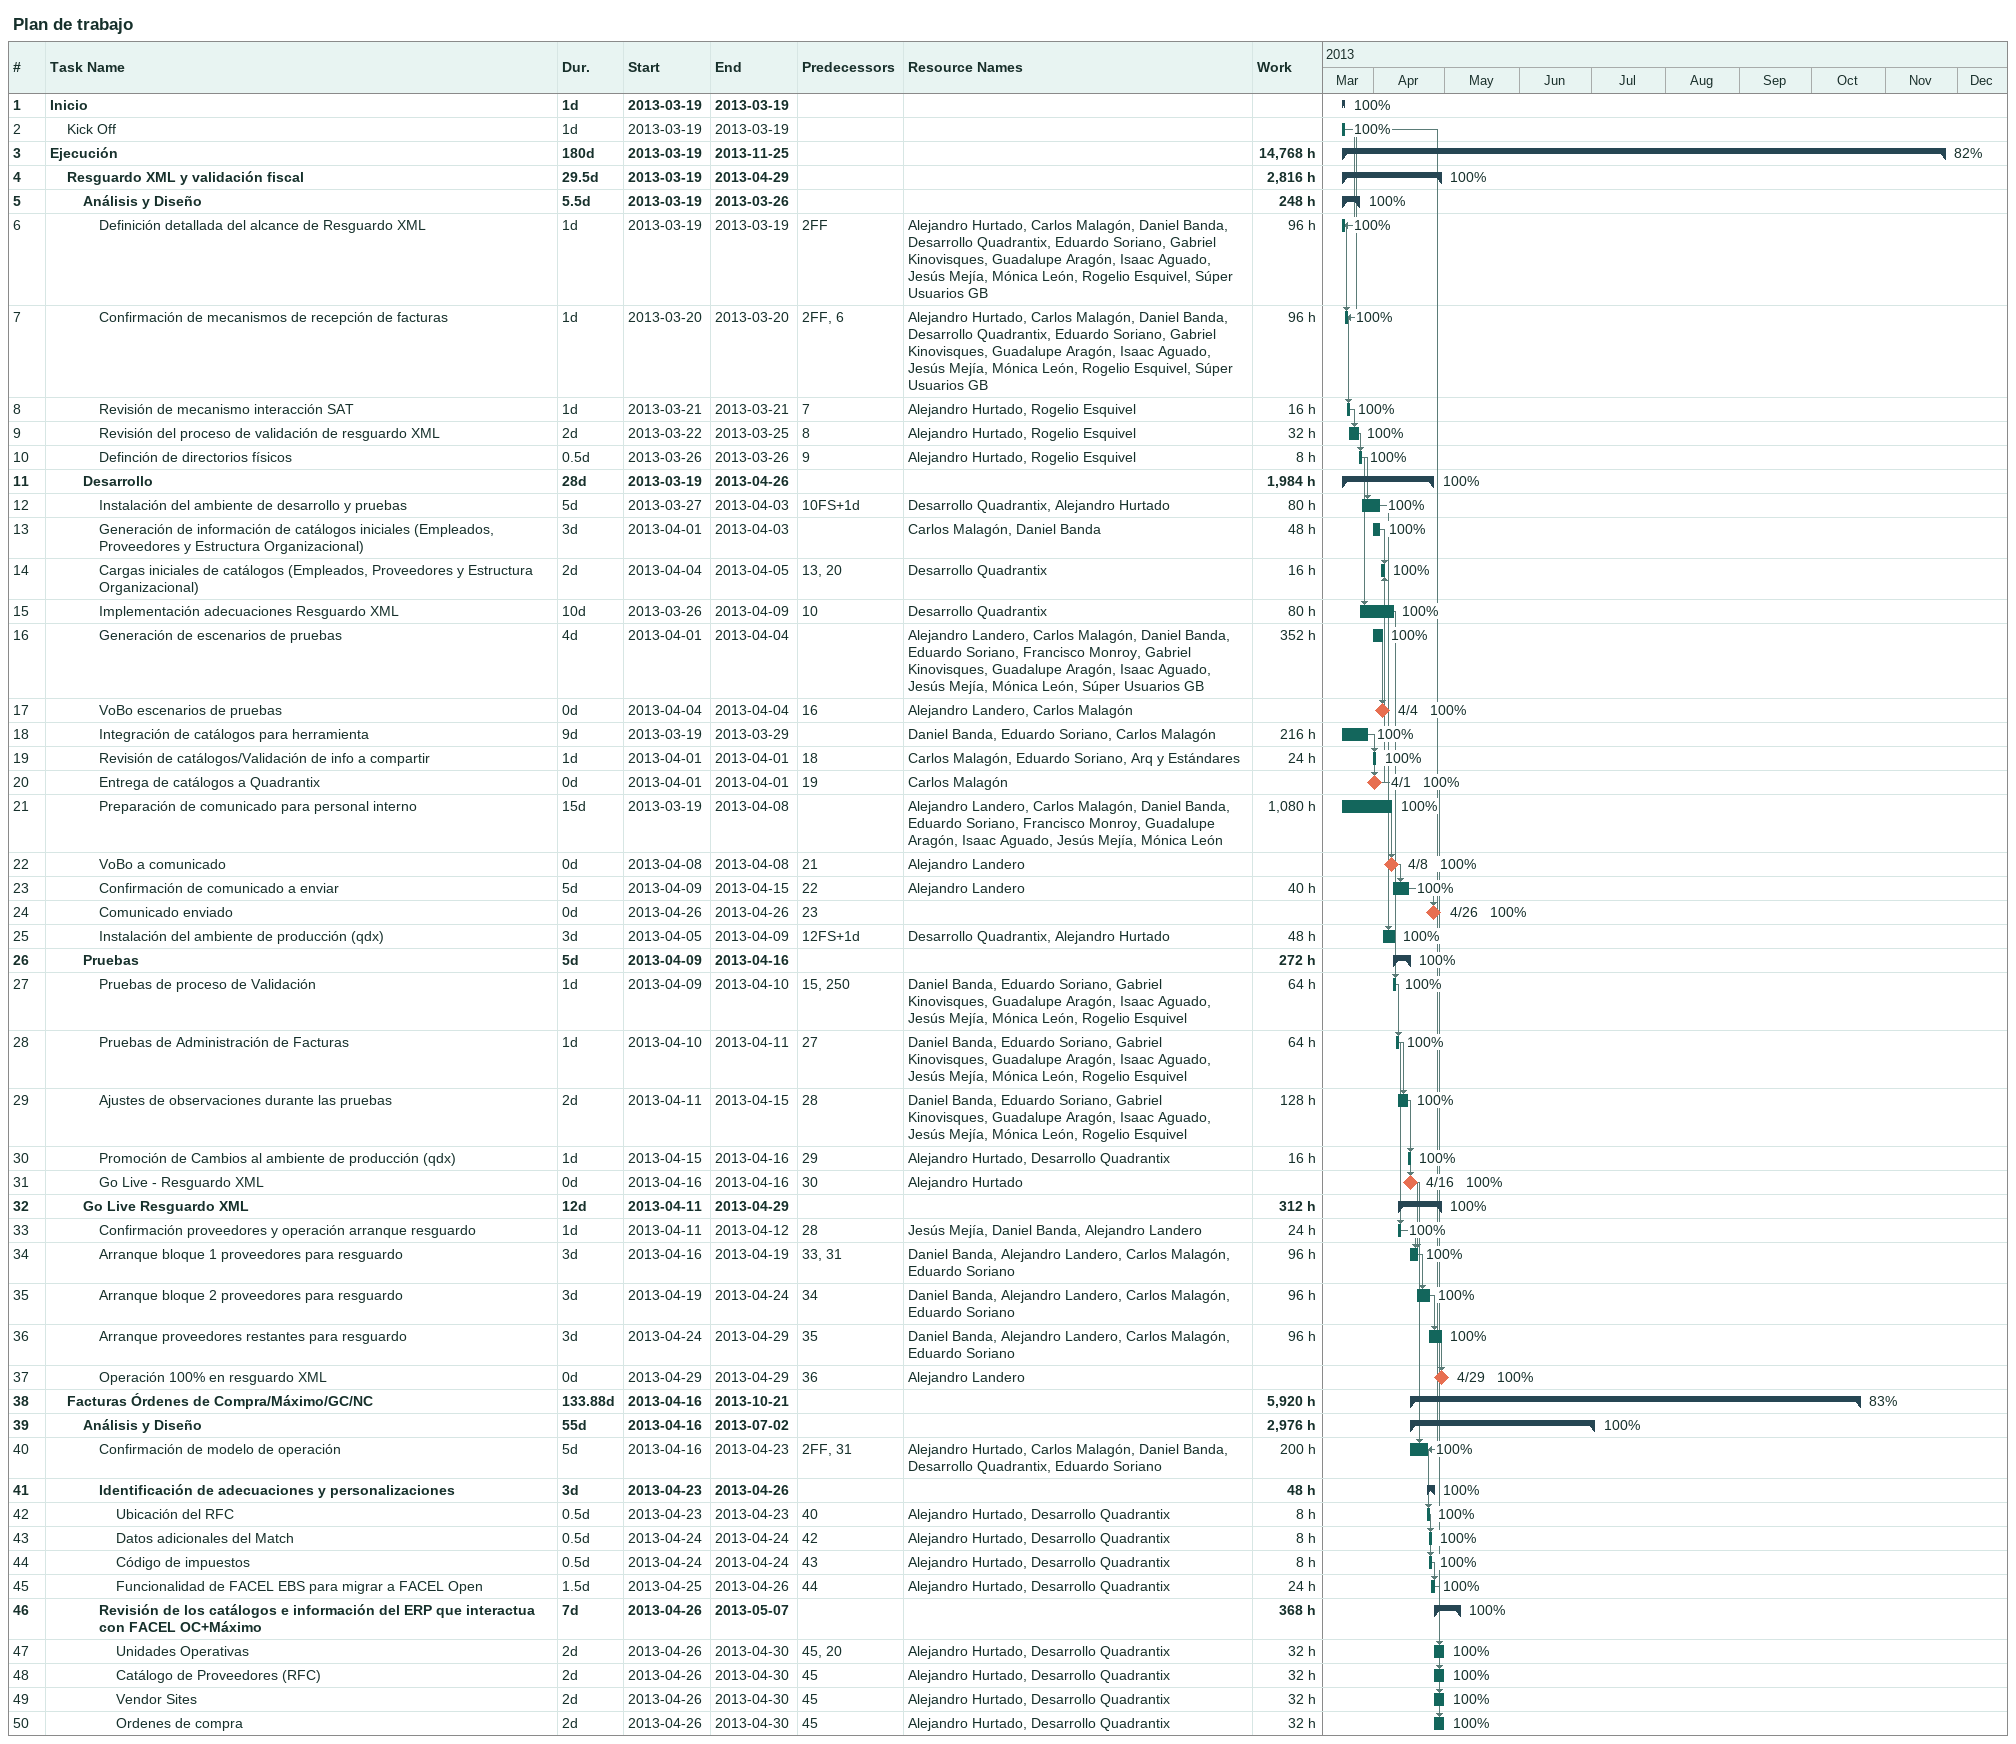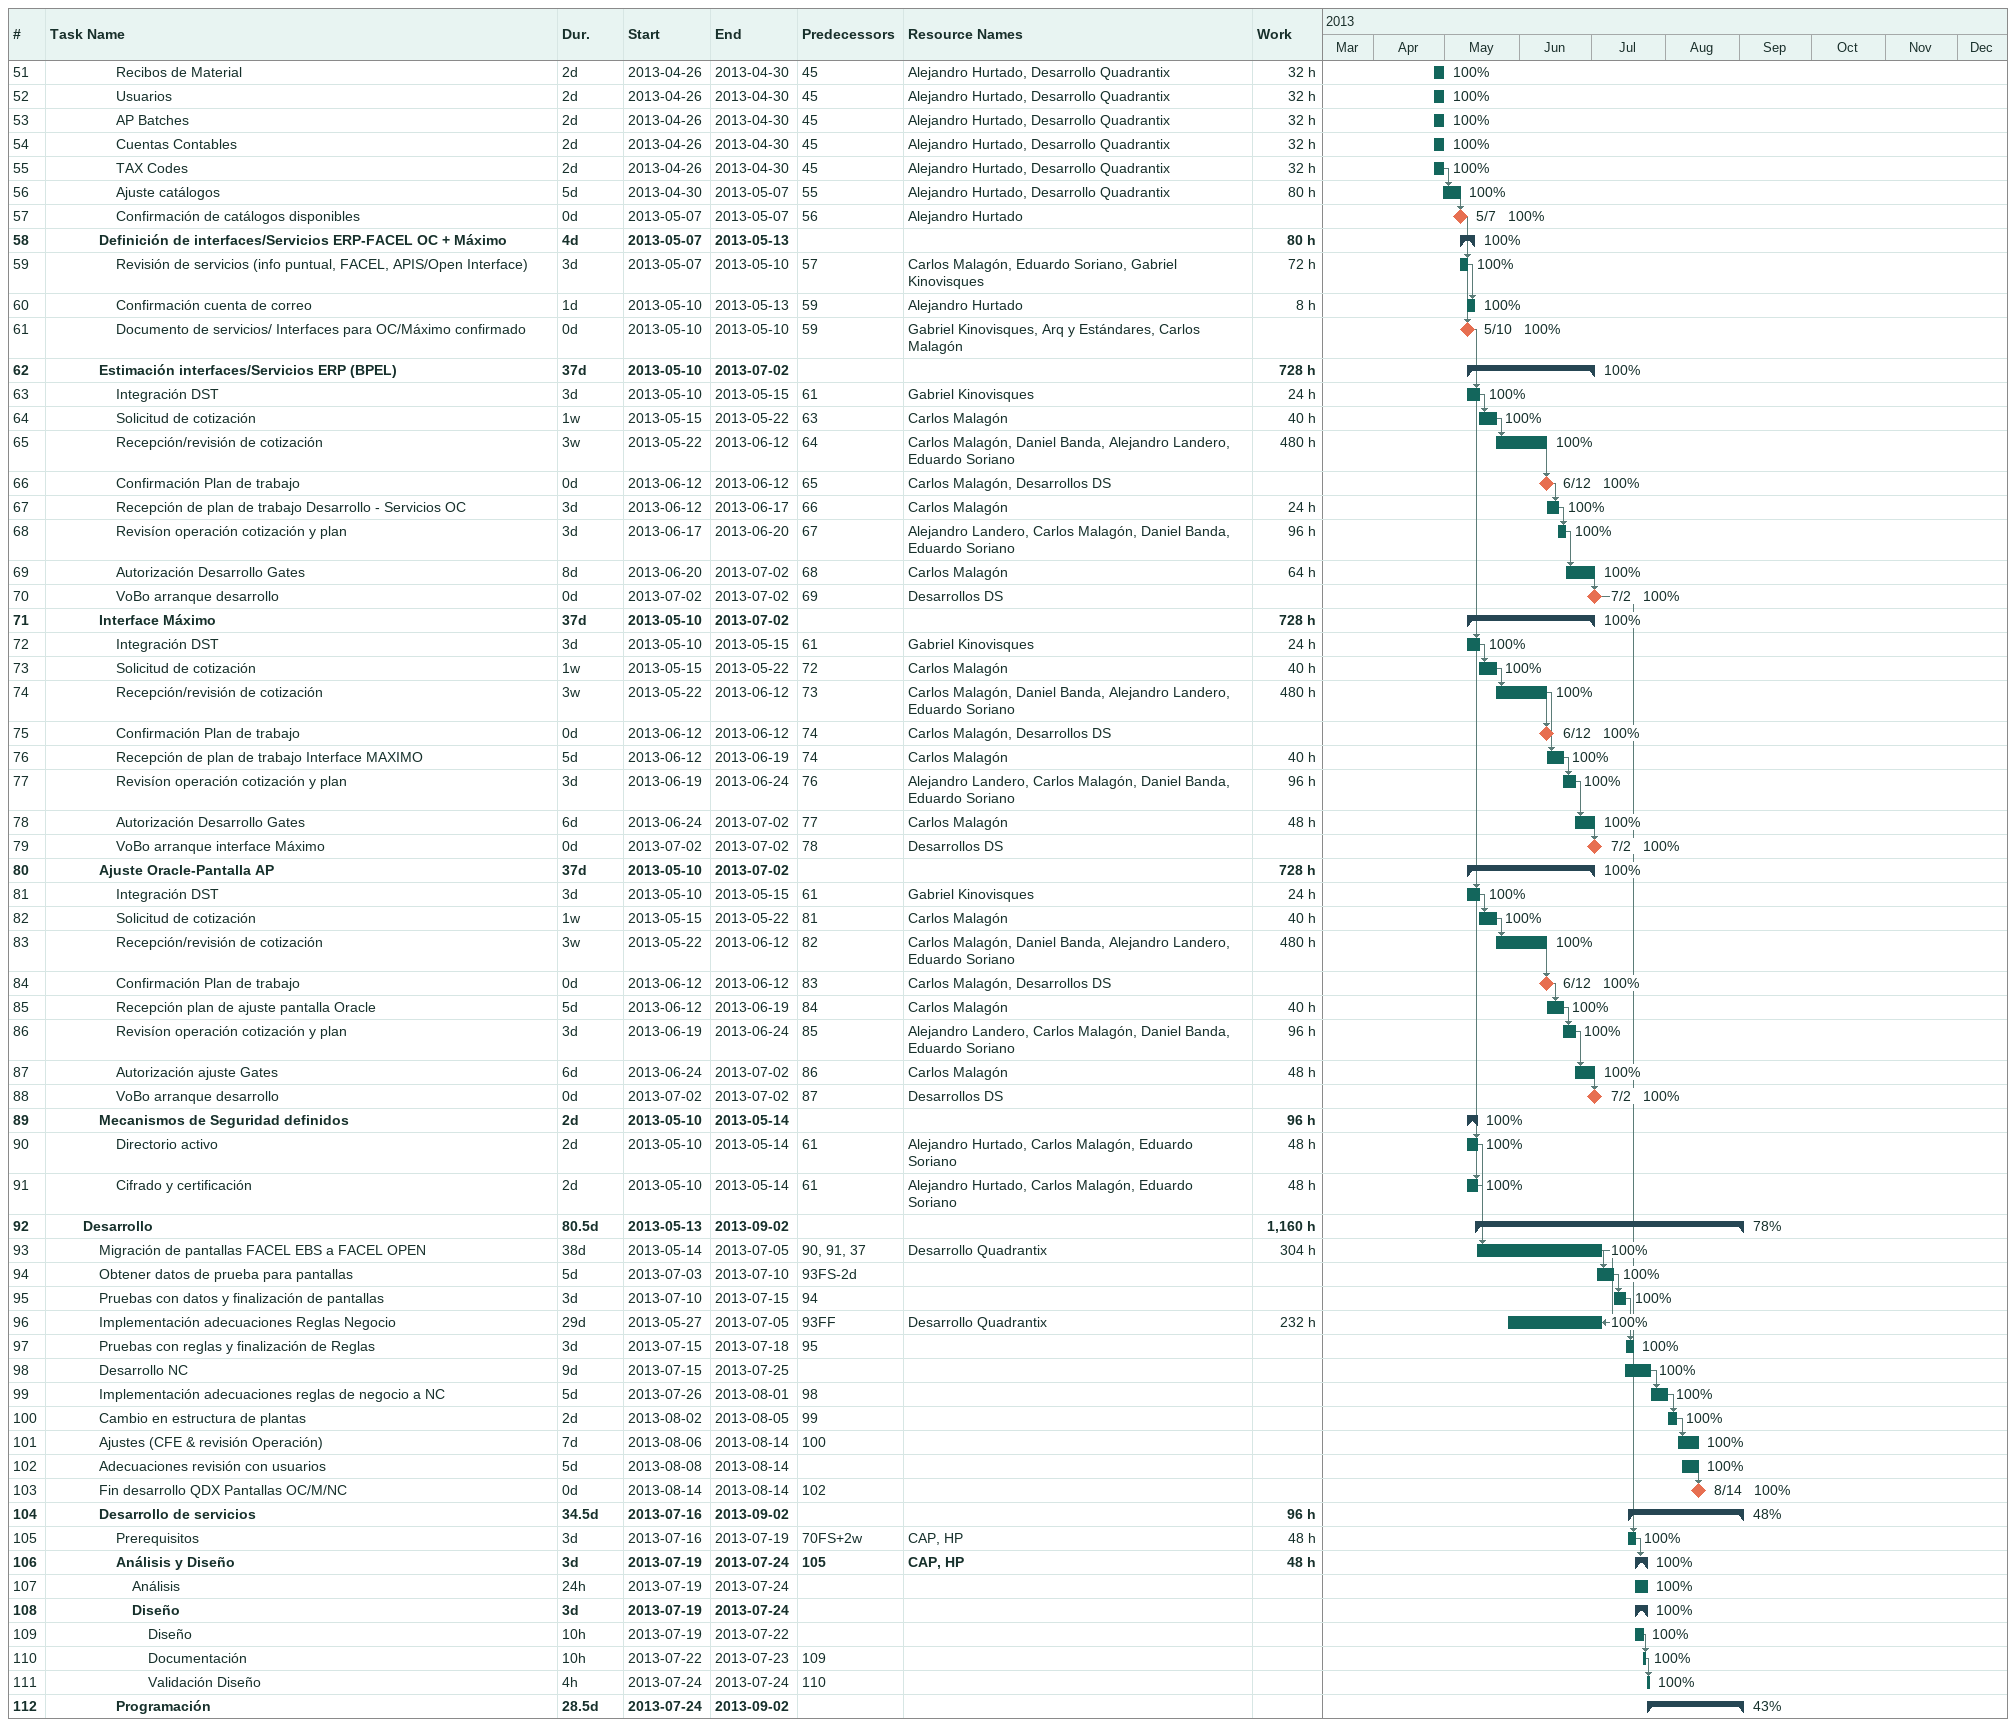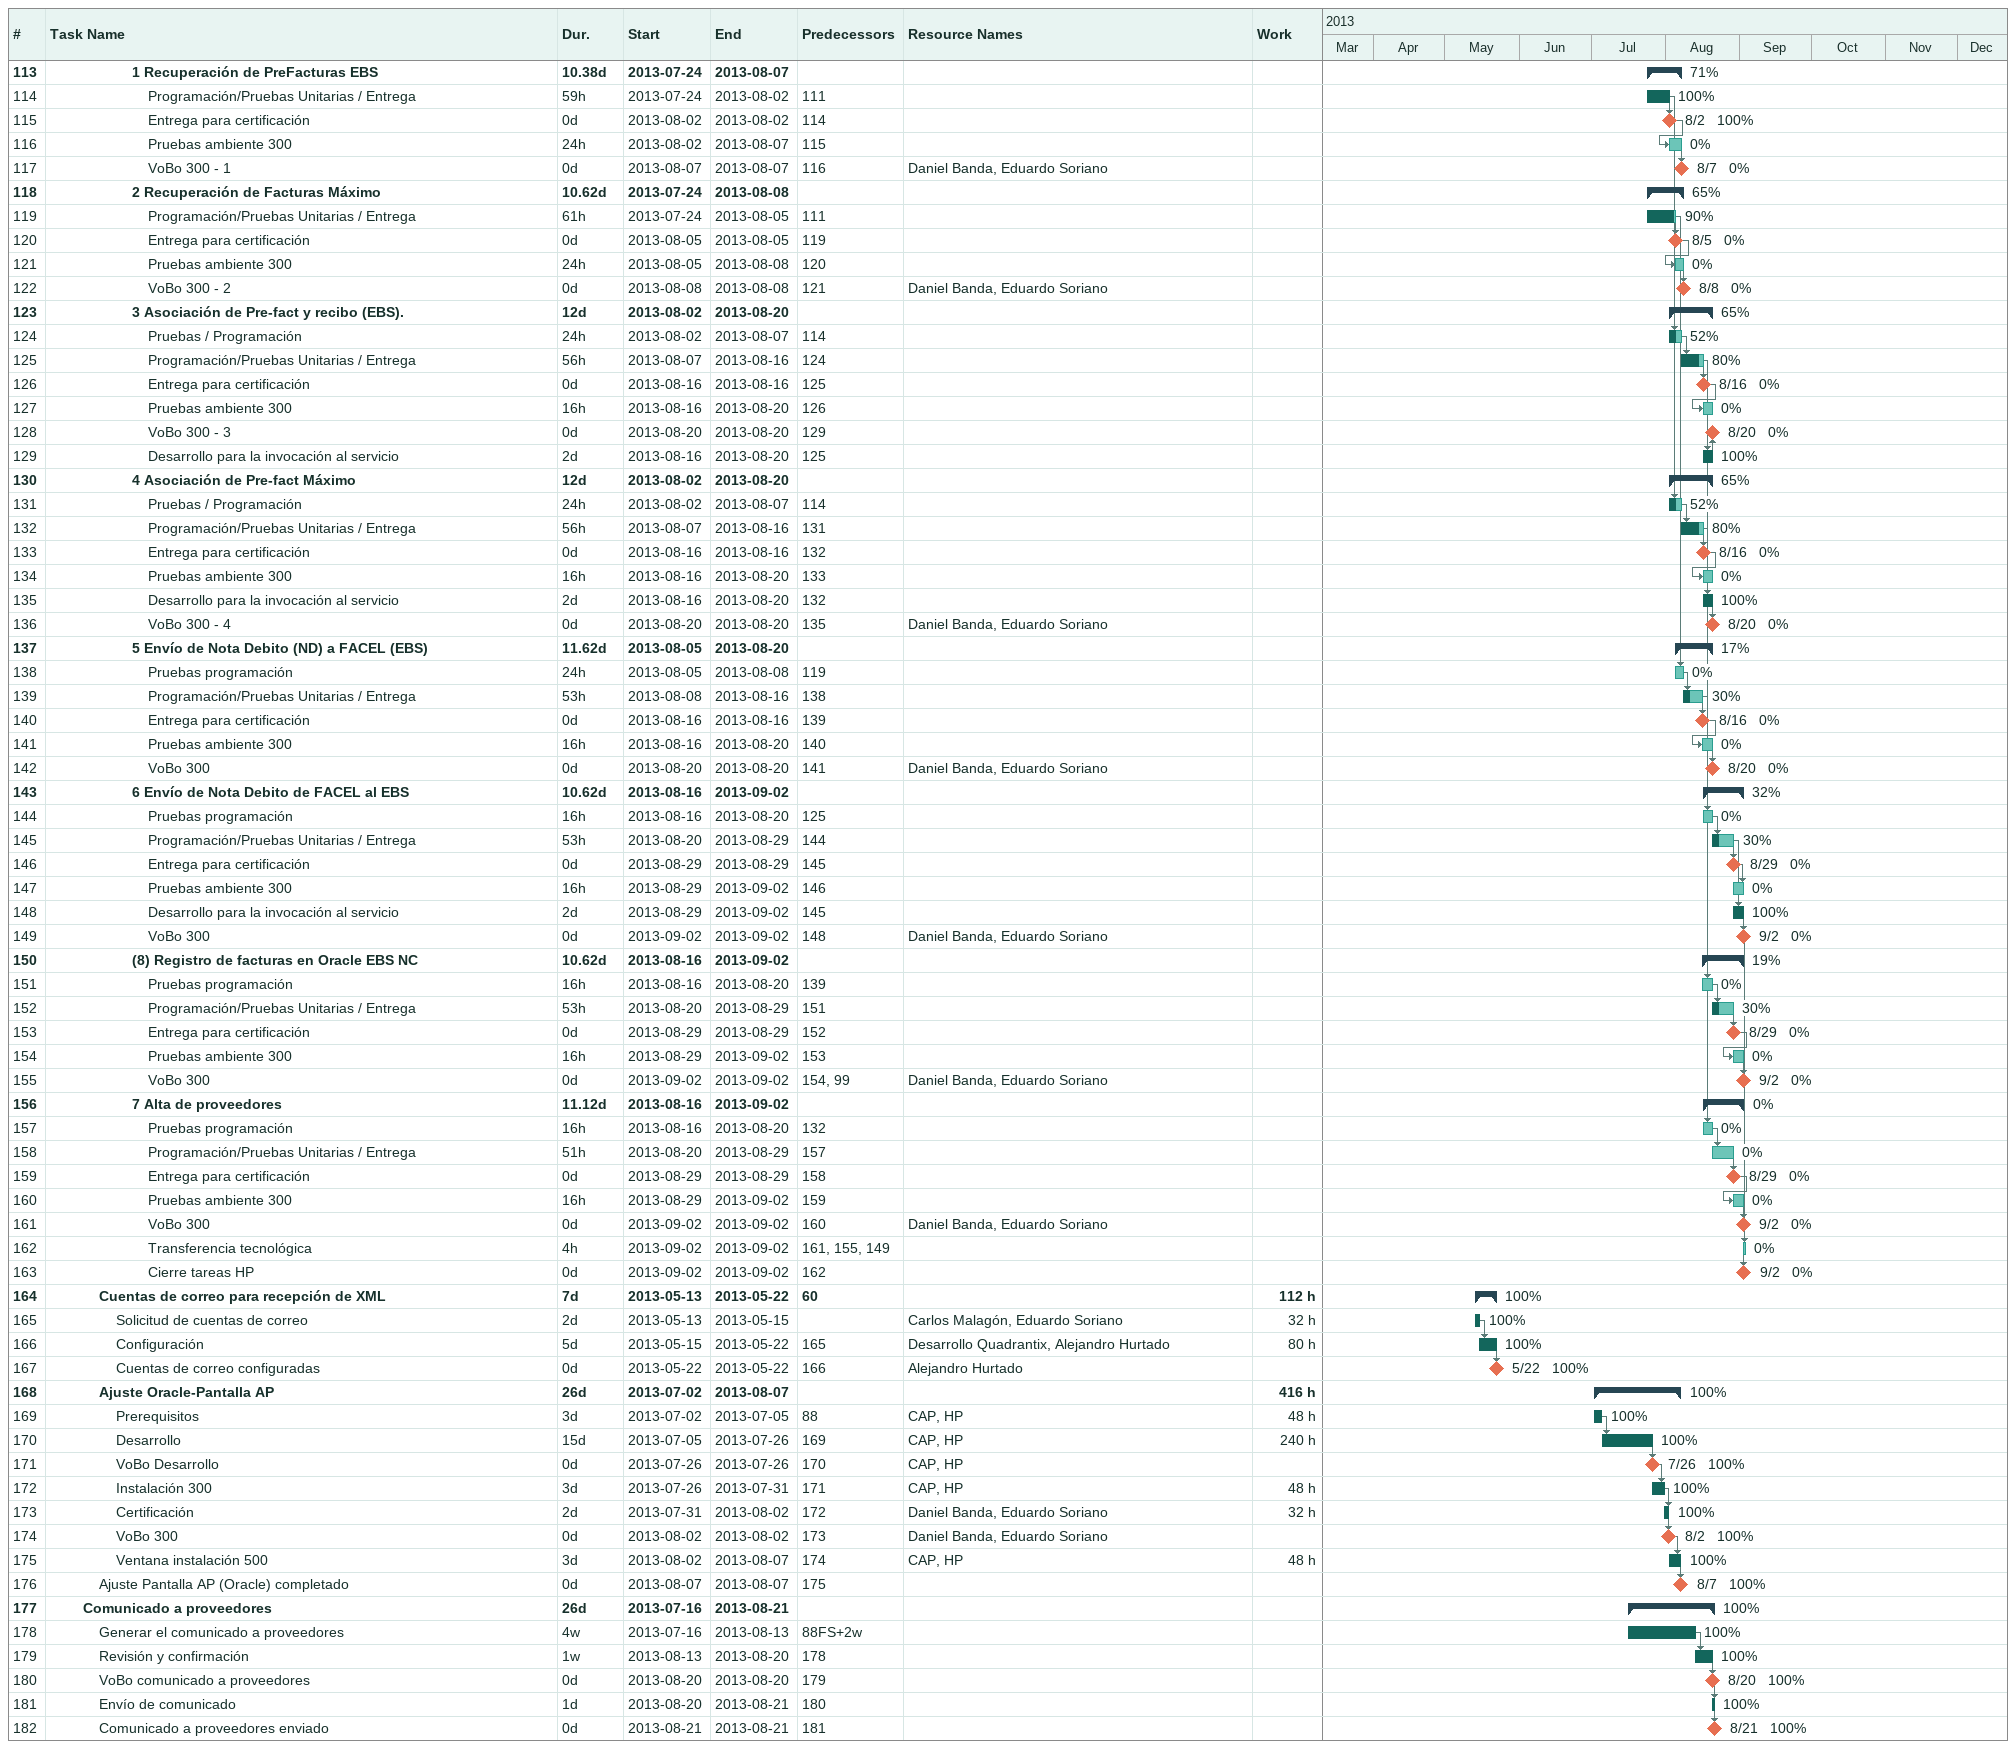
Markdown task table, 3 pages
Plan de trabajo

| ID | Level | Task | Duration | Start | Finish | Predecessors | Resources | % complete | Work (h) |
|---|---|---|---|---|---|---|---|---|---|
| 1 | 1 | **Inicio** | 1d | 2013-03-19 | 2013-03-19 |  |  | 100 |  |
| 2 | 2 | Kick Off | 1d | 2013-03-19 | 2013-03-19 |  |  | 100 |  |
| 3 | 1 | **Ejecución** | 180d | 2013-03-19 | 2013-11-25 |  |  | 82 | 14768 |
| 4 | 2 | **Resguardo XML y validación fiscal** | 29.5d | 2013-03-19 | 2013-04-29 |  |  | 100 | 2816 |
| 5 | 3 | **Análisis y Diseño** | 5.5d | 2013-03-19 | 2013-03-26 |  |  | 100 | 248 |
| 6 | 4 | Definición detallada del alcance de Resguardo XML | 1d | 2013-03-19 | 2013-03-19 | 2FF | Alejandro Hurtado, Carlos Malagón, Daniel Banda, Desarrollo Quadrantix, Eduardo Soriano, Gabriel Kinovisques, Guadalupe Aragón, Isaac Aguado, Jesús Mejía, Mónica León, Rogelio Esquivel, Súper Usuarios GB | 100 | 96 |
| 7 | 4 | Confirmación de mecanismos de recepción de facturas | 1d | 2013-03-20 | 2013-03-20 | 2FF, 6 | Alejandro Hurtado, Carlos Malagón, Daniel Banda, Desarrollo Quadrantix, Eduardo Soriano, Gabriel Kinovisques, Guadalupe Aragón, Isaac Aguado, Jesús Mejía, Mónica León, Rogelio Esquivel, Súper Usuarios GB | 100 | 96 |
| 8 | 4 | Revisión de mecanismo interacción SAT | 1d | 2013-03-21 | 2013-03-21 | 7 | Alejandro Hurtado, Rogelio Esquivel | 100 | 16 |
| 9 | 4 | Revisión del proceso de validación de resguardo XML | 2d | 2013-03-22 | 2013-03-25 | 8 | Alejandro Hurtado, Rogelio Esquivel | 100 | 32 |
| 10 | 4 | Definción de directorios físicos | 0.5d | 2013-03-26 | 2013-03-26 | 9 | Alejandro Hurtado, Rogelio Esquivel | 100 | 8 |
| 11 | 3 | **Desarrollo** | 28d | 2013-03-19 | 2013-04-26 |  |  | 100 | 1984 |
| 12 | 4 | Instalación del ambiente de desarrollo y pruebas | 5d | 2013-03-27 | 2013-04-03 | 10FS+1d | Desarrollo Quadrantix, Alejandro Hurtado | 100 | 80 |
| 13 | 4 | Generación de información de catálogos iniciales (Empleados, Proveedores y Estructura Organizacional) | 3d | 2013-04-01 | 2013-04-03 |  | Carlos Malagón, Daniel Banda | 100 | 48 |
| 14 | 4 | Cargas iniciales de catálogos (Empleados, Proveedores y Estructura Organizacional) | 2d | 2013-04-04 | 2013-04-05 | 13, 20 | Desarrollo Quadrantix | 100 | 16 |
| 15 | 4 | Implementación adecuaciones Resguardo XML | 10d | 2013-03-26 | 2013-04-09 | 10 | Desarrollo Quadrantix | 100 | 80 |
| 16 | 4 | Generación de escenarios de pruebas | 4d | 2013-04-01 | 2013-04-04 |  | Alejandro Landero, Carlos Malagón, Daniel Banda, Eduardo Soriano, Francisco Monroy, Gabriel Kinovisques, Guadalupe Aragón, Isaac Aguado, Jesús Mejía, Mónica León, Súper Usuarios GB | 100 | 352 |
| 17 | 4 | VoBo escenarios de pruebas | 0d | 2013-04-04 | 2013-04-04 | 16 | Alejandro Landero, Carlos Malagón | 100 |  |
| 18 | 4 | Integración de catálogos para herramienta | 9d | 2013-03-19 | 2013-03-29 |  | Daniel Banda, Eduardo Soriano, Carlos Malagón | 100 | 216 |
| 19 | 4 | Revisión de catálogos/Validación de info a compartir | 1d | 2013-04-01 | 2013-04-01 | 18 | Carlos Malagón, Eduardo Soriano, Arq y Estándares | 100 | 24 |
| 20 | 4 | Entrega de catálogos a Quadrantix | 0d | 2013-04-01 | 2013-04-01 | 19 | Carlos Malagón | 100 |  |
| 21 | 4 | Preparación de comunicado para personal interno | 15d | 2013-03-19 | 2013-04-08 |  | Alejandro Landero, Carlos Malagón, Daniel Banda, Eduardo Soriano, Francisco Monroy, Guadalupe Aragón, Isaac Aguado, Jesús Mejía, Mónica León | 100 | 1080 |
| 22 | 4 | VoBo a comunicado | 0d | 2013-04-08 | 2013-04-08 | 21 | Alejandro Landero | 100 |  |
| 23 | 4 | Confirmación de comunicado a enviar | 5d | 2013-04-09 | 2013-04-15 | 22 | Alejandro Landero | 100 | 40 |
| 24 | 4 | Comunicado enviado | 0d | 2013-04-26 | 2013-04-26 | 23 |  | 100 |  |
| 25 | 4 | Instalación del ambiente de producción (qdx) | 3d | 2013-04-05 | 2013-04-09 | 12FS+1d | Desarrollo Quadrantix, Alejandro Hurtado | 100 | 48 |
| 26 | 3 | **Pruebas** | 5d | 2013-04-09 | 2013-04-16 |  |  | 100 | 272 |
| 27 | 4 | Pruebas de proceso de Validación | 1d | 2013-04-09 | 2013-04-10 | 15, 250 | Daniel Banda, Eduardo Soriano, Gabriel Kinovisques, Guadalupe Aragón, Isaac Aguado, Jesús Mejía, Mónica León, Rogelio Esquivel | 100 | 64 |
| 28 | 4 | Pruebas de Administración de Facturas | 1d | 2013-04-10 | 2013-04-11 | 27 | Daniel Banda, Eduardo Soriano, Gabriel Kinovisques, Guadalupe Aragón, Isaac Aguado, Jesús Mejía, Mónica León, Rogelio Esquivel | 100 | 64 |
| 29 | 4 | Ajustes de observaciones durante las pruebas | 2d | 2013-04-11 | 2013-04-15 | 28 | Daniel Banda, Eduardo Soriano, Gabriel Kinovisques, Guadalupe Aragón, Isaac Aguado, Jesús Mejía, Mónica León, Rogelio Esquivel | 100 | 128 |
| 30 | 4 | Promoción de Cambios al ambiente de producción (qdx) | 1d | 2013-04-15 | 2013-04-16 | 29 | Alejandro Hurtado, Desarrollo Quadrantix | 100 | 16 |
| 31 | 4 | Go Live - Resguardo XML | 0d | 2013-04-16 | 2013-04-16 | 30 | Alejandro Hurtado | 100 |  |
| 32 | 3 | **Go Live Resguardo XML** | 12d | 2013-04-11 | 2013-04-29 |  |  | 100 | 312 |
| 33 | 4 | Confirmación proveedores y operación arranque resguardo | 1d | 2013-04-11 | 2013-04-12 | 28 | Jesús Mejía, Daniel Banda, Alejandro Landero | 100 | 24 |
| 34 | 4 | Arranque bloque 1 proveedores para resguardo | 3d | 2013-04-16 | 2013-04-19 | 33, 31 | Daniel Banda, Alejandro Landero, Carlos Malagón, Eduardo Soriano | 100 | 96 |
| 35 | 4 | Arranque bloque 2 proveedores para resguardo | 3d | 2013-04-19 | 2013-04-24 | 34 | Daniel Banda, Alejandro Landero, Carlos Malagón, Eduardo Soriano | 100 | 96 |
| 36 | 4 | Arranque proveedores restantes para resguardo | 3d | 2013-04-24 | 2013-04-29 | 35 | Daniel Banda, Alejandro Landero, Carlos Malagón, Eduardo Soriano | 100 | 96 |
| 37 | 4 | Operación 100% en resguardo XML | 0d | 2013-04-29 | 2013-04-29 | 36 | Alejandro Landero | 100 |  |
| 38 | 2 | **Facturas Órdenes de Compra/Máximo/GC/NC** | 133.88d | 2013-04-16 | 2013-10-21 |  |  | 83 | 5920 |
| 39 | 3 | **Análisis y Diseño** | 55d | 2013-04-16 | 2013-07-02 |  |  | 100 | 2976 |
| 40 | 4 | Confirmación de modelo de operación | 5d | 2013-04-16 | 2013-04-23 | 2FF, 31 | Alejandro Hurtado, Carlos Malagón, Daniel Banda, Desarrollo Quadrantix, Eduardo Soriano | 100 | 200 |
| 41 | 4 | **Identificación de adecuaciones y personalizaciones** | 3d | 2013-04-23 | 2013-04-26 |  |  | 100 | 48 |
| 42 | 5 | Ubicación del RFC | 0.5d | 2013-04-23 | 2013-04-23 | 40 | Alejandro Hurtado, Desarrollo Quadrantix | 100 | 8 |
| 43 | 5 | Datos adicionales del Match | 0.5d | 2013-04-24 | 2013-04-24 | 42 | Alejandro Hurtado, Desarrollo Quadrantix | 100 | 8 |
| 44 | 5 | Código de impuestos | 0.5d | 2013-04-24 | 2013-04-24 | 43 | Alejandro Hurtado, Desarrollo Quadrantix | 100 | 8 |
| 45 | 5 | Funcionalidad de FACEL EBS para migrar a FACEL Open | 1.5d | 2013-04-25 | 2013-04-26 | 44 | Alejandro Hurtado, Desarrollo Quadrantix | 100 | 24 |
| 46 | 4 | **Revisión de los catálogos e información del ERP que interactua con FACEL OC+Máximo** | 7d | 2013-04-26 | 2013-05-07 |  |  | 100 | 368 |
| 47 | 5 | Unidades Operativas | 2d | 2013-04-26 | 2013-04-30 | 45, 20 | Alejandro Hurtado, Desarrollo Quadrantix | 100 | 32 |
| 48 | 5 | Catálogo de Proveedores (RFC) | 2d | 2013-04-26 | 2013-04-30 | 45 | Alejandro Hurtado, Desarrollo Quadrantix | 100 | 32 |
| 49 | 5 | Vendor Sites | 2d | 2013-04-26 | 2013-04-30 | 45 | Alejandro Hurtado, Desarrollo Quadrantix | 100 | 32 |
| 50 | 5 | Ordenes de compra | 2d | 2013-04-26 | 2013-04-30 | 45 | Alejandro Hurtado, Desarrollo Quadrantix | 100 | 32 |
| 51 | 5 | Recibos de Material | 2d | 2013-04-26 | 2013-04-30 | 45 | Alejandro Hurtado, Desarrollo Quadrantix | 100 | 32 |
| 52 | 5 | Usuarios | 2d | 2013-04-26 | 2013-04-30 | 45 | Alejandro Hurtado, Desarrollo Quadrantix | 100 | 32 |
| 53 | 5 | AP Batches | 2d | 2013-04-26 | 2013-04-30 | 45 | Alejandro Hurtado, Desarrollo Quadrantix | 100 | 32 |
| 54 | 5 | Cuentas Contables | 2d | 2013-04-26 | 2013-04-30 | 45 | Alejandro Hurtado, Desarrollo Quadrantix | 100 | 32 |
| 55 | 5 | TAX Codes | 2d | 2013-04-26 | 2013-04-30 | 45 | Alejandro Hurtado, Desarrollo Quadrantix | 100 | 32 |
| 56 | 5 | Ajuste catálogos | 5d | 2013-04-30 | 2013-05-07 | 55 | Alejandro Hurtado, Desarrollo Quadrantix | 100 | 80 |
| 57 | 5 | Confirmación de catálogos disponibles | 0d | 2013-05-07 | 2013-05-07 | 56 | Alejandro Hurtado | 100 |  |
| 58 | 4 | **Definición de interfaces/Servicios ERP-FACEL OC + Máximo** | 4d | 2013-05-07 | 2013-05-13 |  |  | 100 | 80 |
| 59 | 5 | Revisión de servicios (info puntual, FACEL, APIS/Open Interface) | 3d | 2013-05-07 | 2013-05-10 | 57 | Carlos Malagón, Eduardo Soriano, Gabriel Kinovisques | 100 | 72 |
| 60 | 5 | Confirmación cuenta de correo | 1d | 2013-05-10 | 2013-05-13 | 59 | Alejandro Hurtado | 100 | 8 |
| 61 | 5 | Documento de servicios/ Interfaces para OC/Máximo confirmado | 0d | 2013-05-10 | 2013-05-10 | 59 | Gabriel Kinovisques, Arq y Estándares, Carlos Malagón | 100 |  |
| 62 | 4 | **Estimación interfaces/Servicios ERP (BPEL)** | 37d | 2013-05-10 | 2013-07-02 |  |  | 100 | 728 |
| 63 | 5 | Integración DST | 3d | 2013-05-10 | 2013-05-15 | 61 | Gabriel Kinovisques | 100 | 24 |
| 64 | 5 | Solicitud de cotización | 1w | 2013-05-15 | 2013-05-22 | 63 | Carlos Malagón | 100 | 40 |
| 65 | 5 | Recepción/revisión de cotización | 3w | 2013-05-22 | 2013-06-12 | 64 | Carlos Malagón, Daniel Banda, Alejandro Landero, Eduardo Soriano | 100 | 480 |
| 66 | 5 | Confirmación Plan de trabajo | 0d | 2013-06-12 | 2013-06-12 | 65 | Carlos Malagón, Desarrollos DS | 100 |  |
| 67 | 5 | Recepción de plan de trabajo Desarrollo - Servicios OC | 3d | 2013-06-12 | 2013-06-17 | 66 | Carlos Malagón | 100 | 24 |
| 68 | 5 | Revisíon operación cotización y plan | 3d | 2013-06-17 | 2013-06-20 | 67 | Alejandro Landero, Carlos Malagón, Daniel Banda, Eduardo Soriano | 100 | 96 |
| 69 | 5 | Autorización Desarrollo Gates | 8d | 2013-06-20 | 2013-07-02 | 68 | Carlos Malagón | 100 | 64 |
| 70 | 5 | VoBo arranque desarrollo | 0d | 2013-07-02 | 2013-07-02 | 69 | Desarrollos DS | 100 |  |
| 71 | 4 | **Interface Máximo** | 37d | 2013-05-10 | 2013-07-02 |  |  | 100 | 728 |
| 72 | 5 | Integración DST | 3d | 2013-05-10 | 2013-05-15 | 61 | Gabriel Kinovisques | 100 | 24 |
| 73 | 5 | Solicitud de cotización | 1w | 2013-05-15 | 2013-05-22 | 72 | Carlos Malagón | 100 | 40 |
| 74 | 5 | Recepción/revisión de cotización | 3w | 2013-05-22 | 2013-06-12 | 73 | Carlos Malagón, Daniel Banda, Alejandro Landero, Eduardo Soriano | 100 | 480 |
| 75 | 5 | Confirmación Plan de trabajo | 0d | 2013-06-12 | 2013-06-12 | 74 | Carlos Malagón, Desarrollos DS | 100 |  |
| 76 | 5 | Recepción de plan de trabajo Interface MAXIMO | 5d | 2013-06-12 | 2013-06-19 | 74 | Carlos Malagón | 100 | 40 |
| 77 | 5 | Revisíon operación cotización y plan | 3d | 2013-06-19 | 2013-06-24 | 76 | Alejandro Landero, Carlos Malagón, Daniel Banda, Eduardo Soriano | 100 | 96 |
| 78 | 5 | Autorización Desarrollo Gates | 6d | 2013-06-24 | 2013-07-02 | 77 | Carlos Malagón | 100 | 48 |
| 79 | 5 | VoBo arranque interface Máximo | 0d | 2013-07-02 | 2013-07-02 | 78 | Desarrollos DS | 100 |  |
| 80 | 4 | **Ajuste Oracle-Pantalla AP** | 37d | 2013-05-10 | 2013-07-02 |  |  | 100 | 728 |
| 81 | 5 | Integración DST | 3d | 2013-05-10 | 2013-05-15 | 61 | Gabriel Kinovisques | 100 | 24 |
| 82 | 5 | Solicitud de cotización | 1w | 2013-05-15 | 2013-05-22 | 81 | Carlos Malagón | 100 | 40 |
| 83 | 5 | Recepción/revisión de cotización | 3w | 2013-05-22 | 2013-06-12 | 82 | Carlos Malagón, Daniel Banda, Alejandro Landero, Eduardo Soriano | 100 | 480 |
| 84 | 5 | Confirmación Plan de trabajo | 0d | 2013-06-12 | 2013-06-12 | 83 | Carlos Malagón, Desarrollos DS | 100 |  |
| 85 | 5 | Recepción plan de ajuste pantalla Oracle | 5d | 2013-06-12 | 2013-06-19 | 84 | Carlos Malagón | 100 | 40 |
| 86 | 5 | Revisíon operación cotización y plan | 3d | 2013-06-19 | 2013-06-24 | 85 | Alejandro Landero, Carlos Malagón, Daniel Banda, Eduardo Soriano | 100 | 96 |
| 87 | 5 | Autorización ajuste Gates | 6d | 2013-06-24 | 2013-07-02 | 86 | Carlos Malagón | 100 | 48 |
| 88 | 5 | VoBo arranque desarrollo | 0d | 2013-07-02 | 2013-07-02 | 87 | Desarrollos DS | 100 |  |
| 89 | 4 | **Mecanismos de Seguridad definidos** | 2d | 2013-05-10 | 2013-05-14 |  |  | 100 | 96 |
| 90 | 5 | Directorio activo | 2d | 2013-05-10 | 2013-05-14 | 61 | Alejandro Hurtado, Carlos Malagón, Eduardo Soriano | 100 | 48 |
| 91 | 5 | Cifrado y certificación | 2d | 2013-05-10 | 2013-05-14 | 61 | Alejandro Hurtado, Carlos Malagón, Eduardo Soriano | 100 | 48 |
| 92 | 3 | **Desarrollo** | 80.5d | 2013-05-13 | 2013-09-02 |  |  | 78 | 1160 |
| 93 | 4 | Migración de pantallas FACEL EBS a FACEL OPEN | 38d | 2013-05-14 | 2013-07-05 | 90, 91, 37 | Desarrollo Quadrantix | 100 | 304 |
| 94 | 4 | Obtener datos de prueba para pantallas | 5d | 2013-07-03 | 2013-07-10 | 93FS-2d |  | 100 |  |
| 95 | 4 | Pruebas con datos y finalización de pantallas | 3d | 2013-07-10 | 2013-07-15 | 94 |  | 100 |  |
| 96 | 4 | Implementación adecuaciones Reglas Negocio | 29d | 2013-05-27 | 2013-07-05 | 93FF | Desarrollo Quadrantix | 100 | 232 |
| 97 | 4 | Pruebas con reglas y finalización de Reglas | 3d | 2013-07-15 | 2013-07-18 | 95 |  | 100 |  |
| 98 | 4 | Desarrollo NC | 9d | 2013-07-15 | 2013-07-25 |  |  | 100 |  |
| 99 | 4 | Implementación adecuaciones reglas de negocio a NC | 5d | 2013-07-26 | 2013-08-01 | 98 |  | 100 |  |
| 100 | 4 | Cambio en estructura de plantas | 2d | 2013-08-02 | 2013-08-05 | 99 |  | 100 |  |
| 101 | 4 | Ajustes (CFE & revisión Operación) | 7d | 2013-08-06 | 2013-08-14 | 100 |  | 100 |  |
| 102 | 4 | Adecuaciones revisión con usuarios | 5d | 2013-08-08 | 2013-08-14 |  |  | 100 |  |
| 103 | 4 | Fin desarrollo QDX Pantallas OC/M/NC | 0d | 2013-08-14 | 2013-08-14 | 102 |  | 100 |  |
| 104 | 4 | **Desarrollo de servicios** | 34.5d | 2013-07-16 | 2013-09-02 |  |  | 48 | 96 |
| 105 | 5 | Prerequisitos | 3d | 2013-07-16 | 2013-07-19 | 70FS+2w | CAP, HP | 100 | 48 |
| 106 | 5 | **Análisis y Diseño** | 3d | 2013-07-19 | 2013-07-24 | 105 | CAP, HP | 100 | 48 |
| 107 | 6 | Análisis | 24h | 2013-07-19 | 2013-07-24 |  |  | 100 |  |
| 108 | 6 | **Diseño** | 3d | 2013-07-19 | 2013-07-24 |  |  | 100 |  |
| 109 | 7 | Diseño | 10h | 2013-07-19 | 2013-07-22 |  |  | 100 |  |
| 110 | 7 | Documentación | 10h | 2013-07-22 | 2013-07-23 | 109 |  | 100 |  |
| 111 | 7 | Validación Diseño | 4h | 2013-07-24 | 2013-07-24 | 110 |  | 100 |  |
| 112 | 5 | **Programación** | 28.5d | 2013-07-24 | 2013-09-02 |  |  | 43 |  |
| 113 | 6 | **1 Recuperación de PreFacturas EBS** | 10.38d | 2013-07-24 | 2013-08-07 |  |  | 71 |  |
| 114 | 7 | Programación/Pruebas Unitarias / Entrega | 59h | 2013-07-24 | 2013-08-02 | 111 |  | 100 |  |
| 115 | 7 | Entrega para certificación | 0d | 2013-08-02 | 2013-08-02 | 114 |  | 100 |  |
| 116 | 7 | Pruebas ambiente 300 | 24h | 2013-08-02 | 2013-08-07 | 115 |  | 0 |  |
| 117 | 7 | VoBo 300 - 1 | 0d | 2013-08-07 | 2013-08-07 | 116 | Daniel Banda, Eduardo Soriano | 0 |  |
| 118 | 6 | **2 Recuperación de Facturas Máximo** | 10.62d | 2013-07-24 | 2013-08-08 |  |  | 65 |  |
| 119 | 7 | Programación/Pruebas Unitarias / Entrega | 61h | 2013-07-24 | 2013-08-05 | 111 |  | 90 |  |
| 120 | 7 | Entrega para certificación | 0d | 2013-08-05 | 2013-08-05 | 119 |  | 0 |  |
| 121 | 7 | Pruebas ambiente 300 | 24h | 2013-08-05 | 2013-08-08 | 120 |  | 0 |  |
| 122 | 7 | VoBo 300 - 2 | 0d | 2013-08-08 | 2013-08-08 | 121 | Daniel Banda, Eduardo Soriano | 0 |  |
| 123 | 6 | **3 Asociación de Pre-fact y recibo (EBS).** | 12d | 2013-08-02 | 2013-08-20 |  |  | 65 |  |
| 124 | 7 | Pruebas / Programación | 24h | 2013-08-02 | 2013-08-07 | 114 |  | 52 |  |
| 125 | 7 | Programación/Pruebas Unitarias / Entrega | 56h | 2013-08-07 | 2013-08-16 | 124 |  | 80 |  |
| 126 | 7 | Entrega para certificación | 0d | 2013-08-16 | 2013-08-16 | 125 |  | 0 |  |
| 127 | 7 | Pruebas ambiente 300 | 16h | 2013-08-16 | 2013-08-20 | 126 |  | 0 |  |
| 128 | 7 | VoBo 300 - 3 | 0d | 2013-08-20 | 2013-08-20 | 129 |  | 0 |  |
| 129 | 7 | Desarrollo para la invocación al servicio | 2d | 2013-08-16 | 2013-08-20 | 125 |  | 100 |  |
| 130 | 6 | **4 Asociación de Pre-fact Máximo** | 12d | 2013-08-02 | 2013-08-20 |  |  | 65 |  |
| 131 | 7 | Pruebas / Programación | 24h | 2013-08-02 | 2013-08-07 | 114 |  | 52 |  |
| 132 | 7 | Programación/Pruebas Unitarias / Entrega | 56h | 2013-08-07 | 2013-08-16 | 131 |  | 80 |  |
| 133 | 7 | Entrega para certificación | 0d | 2013-08-16 | 2013-08-16 | 132 |  | 0 |  |
| 134 | 7 | Pruebas ambiente 300 | 16h | 2013-08-16 | 2013-08-20 | 133 |  | 0 |  |
| 135 | 7 | Desarrollo para la invocación al servicio | 2d | 2013-08-16 | 2013-08-20 | 132 |  | 100 |  |
| 136 | 7 | VoBo 300 - 4 | 0d | 2013-08-20 | 2013-08-20 | 135 | Daniel Banda, Eduardo Soriano | 0 |  |
| 137 | 6 | **5 Envío de Nota Debito (ND) a FACEL (EBS)** | 11.62d | 2013-08-05 | 2013-08-20 |  |  | 17 |  |
| 138 | 7 | Pruebas programación | 24h | 2013-08-05 | 2013-08-08 | 119 |  | 0 |  |
| 139 | 7 | Programación/Pruebas Unitarias / Entrega | 53h | 2013-08-08 | 2013-08-16 | 138 |  | 30 |  |
| 140 | 7 | Entrega para certificación | 0d | 2013-08-16 | 2013-08-16 | 139 |  | 0 |  |
| 141 | 7 | Pruebas ambiente 300 | 16h | 2013-08-16 | 2013-08-20 | 140 |  | 0 |  |
| 142 | 7 | VoBo 300 | 0d | 2013-08-20 | 2013-08-20 | 141 | Daniel Banda, Eduardo Soriano | 0 |  |
| 143 | 6 | **6 Envío de Nota Debito de FACEL al EBS** | 10.62d | 2013-08-16 | 2013-09-02 |  |  | 32 |  |
| 144 | 7 | Pruebas programación | 16h | 2013-08-16 | 2013-08-20 | 125 |  | 0 |  |
| 145 | 7 | Programación/Pruebas Unitarias / Entrega | 53h | 2013-08-20 | 2013-08-29 | 144 |  | 30 |  |
| 146 | 7 | Entrega para certificación | 0d | 2013-08-29 | 2013-08-29 | 145 |  | 0 |  |
| 147 | 7 | Pruebas ambiente 300 | 16h | 2013-08-29 | 2013-09-02 | 146 |  | 0 |  |
| 148 | 7 | Desarrollo para la invocación al servicio | 2d | 2013-08-29 | 2013-09-02 | 145 |  | 100 |  |
| 149 | 7 | VoBo 300 | 0d | 2013-09-02 | 2013-09-02 | 148 | Daniel Banda, Eduardo Soriano | 0 |  |
| 150 | 6 | **(8) Registro de facturas en Oracle EBS NC** | 10.62d | 2013-08-16 | 2013-09-02 |  |  | 19 |  |
| 151 | 7 | Pruebas programación | 16h | 2013-08-16 | 2013-08-20 | 139 |  | 0 |  |
| 152 | 7 | Programación/Pruebas Unitarias / Entrega | 53h | 2013-08-20 | 2013-08-29 | 151 |  | 30 |  |
| 153 | 7 | Entrega para certificación | 0d | 2013-08-29 | 2013-08-29 | 152 |  | 0 |  |
| 154 | 7 | Pruebas ambiente 300 | 16h | 2013-08-29 | 2013-09-02 | 153 |  | 0 |  |
| 155 | 7 | VoBo 300 | 0d | 2013-09-02 | 2013-09-02 | 154, 99 | Daniel Banda, Eduardo Soriano | 0 |  |
| 156 | 6 | **7 Alta de proveedores** | 11.12d | 2013-08-16 | 2013-09-02 |  |  | 0 |  |
| 157 | 7 | Pruebas programación | 16h | 2013-08-16 | 2013-08-20 | 132 |  | 0 |  |
| 158 | 7 | Programación/Pruebas Unitarias / Entrega | 51h | 2013-08-20 | 2013-08-29 | 157 |  | 0 |  |
| 159 | 7 | Entrega para certificación | 0d | 2013-08-29 | 2013-08-29 | 158 |  | 0 |  |
| 160 | 7 | Pruebas ambiente 300 | 16h | 2013-08-29 | 2013-09-02 | 159 |  | 0 |  |
| 161 | 7 | VoBo 300 | 0d | 2013-09-02 | 2013-09-02 | 160 | Daniel Banda, Eduardo Soriano | 0 |  |
| 162 | 7 | Transferencia tecnológica | 4h | 2013-09-02 | 2013-09-02 | 161, 155, 149 |  | 0 |  |
| 163 | 7 | Cierre tareas HP | 0d | 2013-09-02 | 2013-09-02 | 162 |  | 0 |  |
| 164 | 4 | **Cuentas de correo para recepción de XML** | 7d | 2013-05-13 | 2013-05-22 | 60 |  | 100 | 112 |
| 165 | 5 | Solicitud de cuentas de correo | 2d | 2013-05-13 | 2013-05-15 |  | Carlos Malagón, Eduardo Soriano | 100 | 32 |
| 166 | 5 | Configuración | 5d | 2013-05-15 | 2013-05-22 | 165 | Desarrollo Quadrantix, Alejandro Hurtado | 100 | 80 |
| 167 | 5 | Cuentas de correo configuradas | 0d | 2013-05-22 | 2013-05-22 | 166 | Alejandro Hurtado | 100 |  |
| 168 | 4 | **Ajuste Oracle-Pantalla AP** | 26d | 2013-07-02 | 2013-08-07 |  |  | 100 | 416 |
| 169 | 5 | Prerequisitos | 3d | 2013-07-02 | 2013-07-05 | 88 | CAP, HP | 100 | 48 |
| 170 | 5 | Desarrollo | 15d | 2013-07-05 | 2013-07-26 | 169 | CAP, HP | 100 | 240 |
| 171 | 5 | VoBo Desarrollo | 0d | 2013-07-26 | 2013-07-26 | 170 | CAP, HP | 100 |  |
| 172 | 5 | Instalación 300 | 3d | 2013-07-26 | 2013-07-31 | 171 | CAP, HP | 100 | 48 |
| 173 | 5 | Certificación | 2d | 2013-07-31 | 2013-08-02 | 172 | Daniel Banda, Eduardo Soriano | 100 | 32 |
| 174 | 5 | VoBo 300 | 0d | 2013-08-02 | 2013-08-02 | 173 | Daniel Banda, Eduardo Soriano | 100 |  |
| 175 | 5 | Ventana instalación 500 | 3d | 2013-08-02 | 2013-08-07 | 174 | CAP, HP | 100 | 48 |
| 176 | 4 | Ajuste Pantalla AP (Oracle) completado | 0d | 2013-08-07 | 2013-08-07 | 175 |  | 100 |  |
| 177 | 3 | **Comunicado a proveedores** | 26d | 2013-07-16 | 2013-08-21 |  |  | 100 |  |
| 178 | 4 | Generar el comunicado a proveedores | 4w | 2013-07-16 | 2013-08-13 | 88FS+2w |  | 100 |  |
| 179 | 4 | Revisión y confirmación | 1w | 2013-08-13 | 2013-08-20 | 178 |  | 100 |  |
| 180 | 4 | VoBo comunicado a proveedores | 0d | 2013-08-20 | 2013-08-20 | 179 |  | 100 |  |
| 181 | 4 | Envío de comunicado | 1d | 2013-08-20 | 2013-08-21 | 180 |  | 100 |  |
| 182 | 4 | Comunicado a proveedores enviado | 0d | 2013-08-21 | 2013-08-21 | 181 |  | 100 |  |
